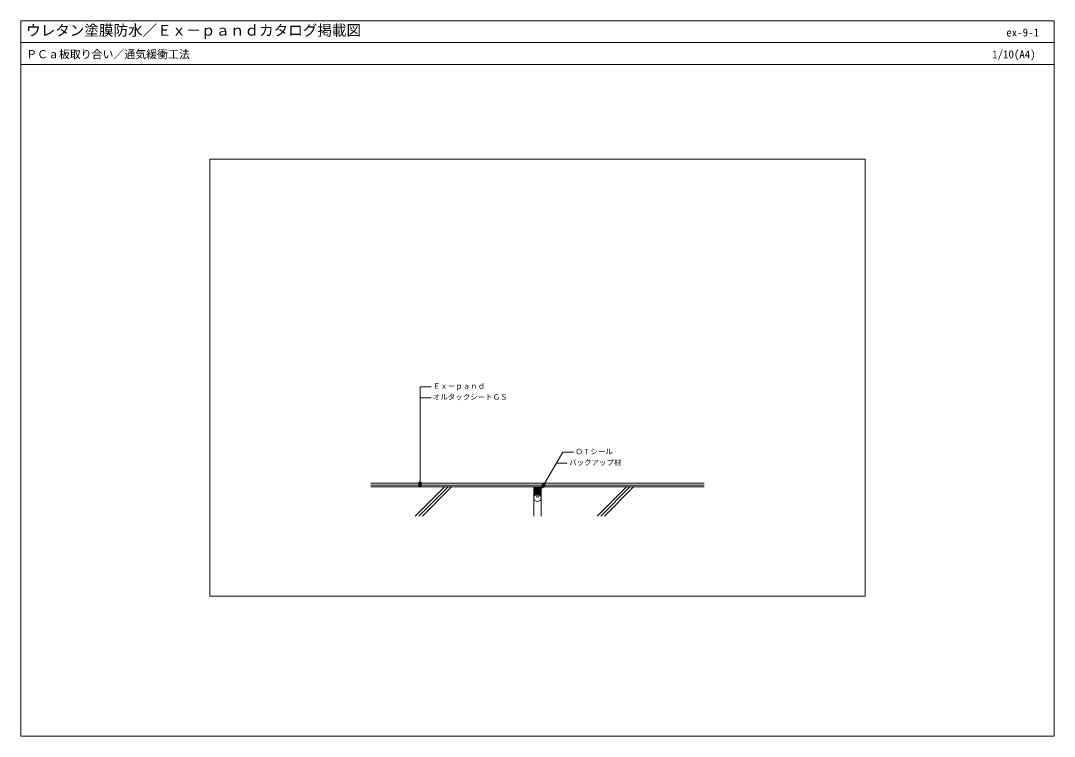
# Model space of a CAD drawing. Units: millimetres, scale not verified. Extents: x -1420 to 1420, y -983 to 983.
import ezdxf
from ezdxf.enums import TextEntityAlignment as Align

# ---------------------------------------------------------------- set-up
doc = ezdxf.new("R2010")
doc.units = ezdxf.units.MM
doc.header["$LTSCALE"] = 3
for name, color, linetype, lineweight in [('0-0_0', 7, 'Continuous', 18), ('0-1_WAKU', 7, 'Continuous', 18), ('0-3_KUTAI', 3, 'Continuous', 18), ('0-4_BOUSUI', 1, 'Continuous', 18), ('0-5_HATCH', 9, 'Continuous', 18), ('0-6_MOJI', 7, 'Continuous', 18)]:
    doc.layers.add(name, color=color, linetype=linetype, lineweight=lineweight)
doc.styles.add('ＭＳ ゴシック', font='')
doc.styles.get('ＭＳ ゴシック').set_extended_font_data('MS Gothic')

msp = doc.modelspace()

# ---------------------------------------------------------------- linework, layer by layer
at = {"layer": '0-0_0'}
msp.add_line((-1420.007, 922.742), (1419.993, 922.742), dxfattribs=at)
msp.add_lwpolyline([(-900.007, -597.62), (899.993, -597.62), (899.993, 602.38), (-900.007, 602.38)], close=True, dxfattribs=at)
at = {"layer": '0-1_WAKU'}
for points in [[(-1420.007, -982.62), (1419.993, -982.62), (1419.993, 982.742), (-1420.007, 982.742)], [(1419.993, 862.742), (-1420.007, 862.742), (-1420.007, 982.742), (1419.993, 982.742)]]:
    msp.add_lwpolyline(points, close=True, dxfattribs=at)
at = {"layer": '0-3_KUTAI'}
for p, q in [((-457.507, -297.62), (-10.007, -297.62)), ((-10.007, -297.62), (-10.007, -377.62)), ((9.993, -377.62), (9.993, -297.62)), ((9.993, -297.62), (457.493, -297.62))]:
    msp.add_line(p, q, dxfattribs=at)
at = {"layer": '0-4_BOUSUI'}
for p, q in [((-457.507, -287.62), (457.493, -287.62)), ((-457.507, -292.62), (457.493, -292.62)), ((-10.007, -297.62), (9.993, -297.62))]:
    msp.add_line(p, q, dxfattribs=at)
msp.add_circle((-0.007, -327.62), 10, dxfattribs=at)
at = {"layer": '0-5_HATCH'}
for p, q in [((-255.899, -297.62), (-335.899, -377.62)), ((-245.899, -297.62), (-325.899, -377.62)), ((-235.899, -297.62), (-315.899, -377.62)), ((-10.007, -298.184), (-9.443, -297.62)), ((-10.007, -302.675), (-4.953, -297.62)), ((-10.007, -307.165), (-0.463, -297.62)), ((-10.007, -311.655), (4.027, -297.62)), ((-10.007, -316.145), (8.517, -297.62)), ((9.993, -319.561), (-10.007, -299.561)), ((-10.007, -320.635), (9.993, -300.635)), ((4.786, -318.844), (-10.007, -304.051)), ((-0.889, -317.659), (-10.007, -308.541)), ((9.993, -315.071), (-7.457, -297.62)), ((9.993, -310.581), (-2.967, -297.62)), ((-2.943, -318.061), (9.993, -305.125)), ((9.993, -306.09), (1.523, -297.62)), ((1.819, -317.789), (9.993, -309.615)), ((9.993, -301.6), (6.013, -297.62)), ((164.101, -377.62), (244.101, -297.62)), ((174.101, -377.62), (254.101, -297.62)), ((184.101, -377.62), (264.101, -297.62)), ((-4.401, -318.637), (-10.007, -313.031)), ((-7.028, -320.5), (-10.007, -317.521)), ((-8.924, -323.094), (-10.007, -322.011)), ((-10.007, -325.125), (-9.566, -324.685)), ((-9.951, -326.558), (-10.007, -326.502)), ((5.085, -319.014), (9.993, -314.105)), ((7.535, -321.054), (9.993, -318.596)), ((9.993, -324.051), (8.769, -322.827)), ((9.247, -323.831), (9.993, -323.086)), ((9.993, -327.576), (9.993, -327.576))]:
    msp.add_line(p, q, dxfattribs=at)
at = {"layer": '0-6_MOJI'}
for p, q in [((-292.507, -22.62), (-322.507, -22.62)), ((-322.507, -292.62), (-322.507, -22.62)), ((-292.507, -52.62), (-322.507, -52.62)), ((0.404, -321.706), (69.158, -202.62)), ((99.158, -202.62), (69.158, -202.62)), ((81.838, -232.62), (51.838, -232.62))]:
    msp.add_line(p, q, dxfattribs=at)
for centre in [(-322.507, -287.62), (-322.507, -292.62), (5.404, -313.046), (15.753, -295.12), (17.197, -292.62), (0.404, -321.706)]:
    msp.add_circle(centre, 4, dxfattribs=at)

# ---------------------------------------------------------------- texts
at = {"layer": '0-1_WAKU', "style": 'ＭＳ ゴシック'}
for s, height, p in [('ウレタン塗膜防水／Ｅｘ－ｐａｎｄカタログ掲載図', 29.33, (-1405.007, 932.742)), ('ex-9-1', 21.99, (1288.039, 932.742)), ('ＰＣａ板取り合い／通気緩衝工法', 21.99, (-1405.007, 872.742)), ('1/10(A4)', 21.99, (1249.054, 872.742))]:
    msp.add_text(s, height=height, dxfattribs=at).set_placement(p, align=Align.BOTTOM_LEFT)
at = {"layer": '0-6_MOJI', "style": 'ＭＳ ゴシック'}
for s, p in [('Ｅｘ－ｐａｎｄ', (-287.507, -32.62)), ('オルタックシートＧＳ', (-287.507, -62.62)), ('ＯＴシール', (104.158, -212.62)), ('バックアップ材', (86.838, -242.62))]:
    msp.add_text(s, height=14.66, dxfattribs=at).set_placement(p, align=Align.BOTTOM_LEFT)

doc.saveas('drawing.dxf')
